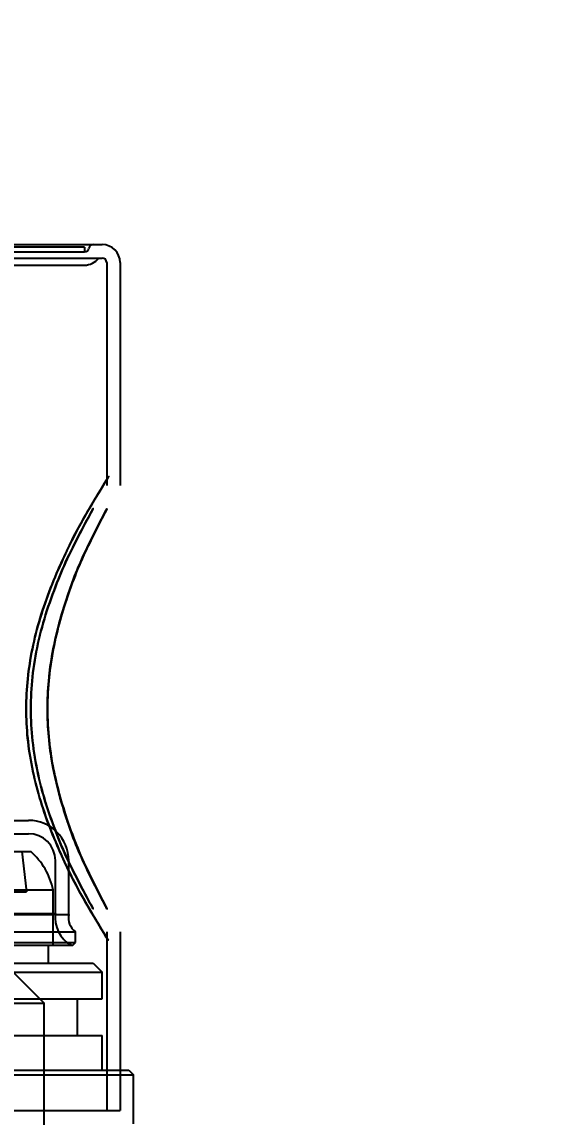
# Model space of a CAD drawing. Header units: millimetres. Extents: x 35720 to 50764, y -47170 to -36532.
# Drawn here: x 37801.1 to 37859.8, y -38168.9 to -38046.2 of the extents above; entities that cross this region are included whole.
import ezdxf

# ---------------------------------------------------------------- set-up
doc = ezdxf.new("R2010")
doc.units = ezdxf.units.MM
doc.header["$LTSCALE"] = 13
doc.linetypes.add('CENTER', pattern=[50.8, 31.75, -6.35, 6.35, -6.35])
doc.layers.get('0').update_dxf_attribs({"color": 1, "linetype": 'CENTER'})
doc.layers.add('DIM', color=4, linetype='Continuous')
doc.styles.get("Standard").update_dxf_attribs({"font": 'gbenor.shx', "bigfont": 'gbcbig.shx'})
doc.dimstyles.new('丁晓菲', dxfattribs={"dimscale": 15, "dimtxt": 3.5, "dimasz": 2.5, "dimexe": 1.5, "dimexo": 0, "dimgap": 0.5, "dimtad": 1, "dimtoh": 1, "dimtxsty": 'Standard', "dimcen": 2.5, "dimclrd": 3, "dimclre": 3, "dimclrt": 2, "dimadec": 0, "dimazin": 0, "dimtfac": 1, "dimtmove": 0, "dimatfit": 2, "dimfxl": 0, "dimarcsym": 0})

# ---------------------------------------------------------------- blocks, each defined once
blk = doc.blocks.new('013031320.')
at = {"color": 6, "linetype": 'Continuous'}
for p, q in [((5245.94, -627.2), (5326.94, -627.2)), ((5247.92, -628), (5324.96, -628)), ((5324.94, -627.5), (5247.94, -627.5)), ((5324.94, -627.5), (5324.94, -628)), ((5245.94, -628.7), (5326.94, -628.7)), ((5327.44, -629.2), (5327.44, -654.2)), ((5328.94, -629.2), (5328.94, -654.2)), ((5247.92, -629.5), (5324.96, -629.5)), ((5254.19, -691.7), (5318.69, -691.7)), ((5254.19, -693.2), (5318.69, -693.2)), ((5253.94, -695.2), (5318.94, -695.2)), ((5317.94, -695.2), (5318.44, -699.7)), ((5321.69, -702.12), (5321.69, -696.2)), ((5323.19, -702.24), (5323.19, -696.2)), ((5251.44, -699.5), (5321.44, -699.5)), ((5254.44, -699.7), (5318.44, -699.7)), ((5321.44, -705.7), (5321.44, -699.5)), ((5249.69, -702.24), (5323.19, -702.24)), ((5251.19, -702.12), (5321.69, -702.12)), ((5248.94, -704.2), (5323.94, -704.2)), ((5323.94, -705.4), (5323.94, -704.2)), ((5327.44, -704.2), (5327.44, -724.2)), ((5328.94, -704.2), (5328.94, -724.2)), ((5248.94, -705.4), (5323.94, -705.4)), ((5323.64, -705.7), (5323.94, -705.4)), ((5249.24, -705.7), (5323.64, -705.7)), ((5320.94, -707.7), (5320.94, -705.7)), ((5246.94, -707.7), (5325.94, -707.7)), ((5325.94, -707.7), (5326.94, -708.7)), ((5245.94, -708.7), (5326.94, -708.7)), ((5316.44, -708.2), (5320.44, -712.2)), ((5326.94, -711.7), (5326.94, -708.7)), ((5245.94, -711.7), (5326.94, -711.7)), ((5252.44, -712.2), (5320.44, -712.2)), ((5320.44, -743.2), (5320.44, -712.2)), ((5324.19, -715.8), (5324.19, -711.7)), ((5245.94, -715.8), (5326.94, -715.8)), ((5326.94, -719.7), (5326.94, -715.8)), ((5242.44, -720.2), (5330.44, -720.2)), ((5242.94, -719.7), (5329.94, -719.7)), ((5329.94, -719.7), (5330.44, -720.2)), ((5330.44, -725.7), (5330.44, -720.2)), ((5243.94, -724.2), (5328.94, -724.2))]:
    blk.add_line(p, q, dxfattribs=at)
for centre, radius, start, end in [((5324.96, -627.5), 0.5, 270, 348.463), ((5325.94, -627.7), 0.5, 90, 168.463), ((5326.94, -629.2), 2, 0, 90), ((5324.96, -627.5), 2, 270, 323.1301), ((5326.94, -629.2), 0.5, 0, 90), ((5318.69, -696.2), 4.5, 0, 90), ((5318.69, -696.2), 3, 0, 90), ((5313.62, -701.17), 8, 12.0618, 48.2852), ((5325.16, -702.61), 3.5, 172.051, 241.9051), ((5325.16, -702.61), 2, 169.4781, 232.5416)]:
    blk.add_arc(centre, radius, start, end, dxfattribs=at)
for points, knots in [([(5318.42, -679.2), (5318.42, -676.95), (5318.79, -673.51), (5319.95, -669.02), (5321.09, -665.71), (5322.95, -661.47), (5324.53, -658.27), (5328.98, -651.05), (5324.51, -658.31), (5322.93, -661.5), (5321.09, -665.73), (5319.94, -669.03), (5318.79, -673.51), (5318.42, -676.95), (5318.42, -679.2)], [0, 0, 0, 0, 0.120246, 0.183998, 0.247854, 0.310316, 0.421626, 0.5, 0.579386, 0.690444, 0.752397, 0.816085, 0.879595, 1, 1, 1, 1]), ([(5318.94, -679.2), (5318.94, -678.01), (5319.07, -675.56), (5319.69, -671.86), (5320.67, -668.24), (5322.03, -664.64), (5323.41, -661.38), (5327.44, -653.99), (5323.41, -661.37), (5322.03, -664.63), (5320.67, -668.24), (5319.69, -671.87), (5319.07, -675.56), (5318.94, -678.01), (5318.94, -679.2)], [0, 0, 0, 0, 0.075155, 0.154836, 0.235625, 0.314429, 0.387625, 0.5, 0.612264, 0.685365, 0.764421, 0.845397, 0.92502, 1, 1, 1, 1]), ([(5320.81, -679.2), (5320.81, -678), (5320.94, -675.55), (5321.53, -671.85), (5322.45, -668.24), (5323.74, -664.65), (5325.06, -661.39), (5328.94, -653.98), (5325.05, -661.41), (5323.73, -664.67), (5322.45, -668.26), (5321.53, -671.86), (5320.94, -675.55), (5320.81, -678), (5320.81, -679.2)], [0, 0, 0, 0, 0.075952, 0.155882, 0.236345, 0.314934, 0.387923, 0.5, 0.61274, 0.685386, 0.763893, 0.844537, 0.924228, 1, 1, 1, 1]), ([(5320.81, -679.2), (5320.81, -677.1), (5321.17, -672.9), (5323.01, -666.44), (5324.61, -662.24), (5328.62, -654.59), (5324.62, -662.23), (5323.02, -666.42), (5321.17, -672.87), (5320.81, -677.09), (5320.81, -679.2)], [0, 0, 0, 0, 0.133831, 0.272751, 0.402436, 0.500001, 0.597969, 0.726388, 0.865497, 1, 1, 1, 1]), ([(5318.42, -679.2), (5318.42, -681.39), (5318.77, -684.75), (5319.88, -689.16), (5321, -692.44), (5322.84, -696.71), (5324.43, -699.95), (5328.94, -707.29), (5324.44, -699.96), (5322.85, -696.73), (5321.01, -692.48), (5319.89, -689.19), (5318.77, -684.78), (5318.42, -681.4), (5318.42, -679.2)], [0, 0, 0, 0, 0.11802, 0.180491, 0.243581, 0.306491, 0.420182, 0.500001, 0.580153, 0.692817, 0.755715, 0.818742, 0.881306, 1, 1, 1, 1]), ([(5318.94, -679.2), (5318.94, -680.39), (5319.07, -682.83), (5319.69, -686.51), (5320.66, -690.11), (5322, -693.7), (5323.39, -696.97), (5327.44, -704.41), (5323.39, -696.98), (5322.01, -693.72), (5320.67, -690.13), (5319.7, -686.54), (5319.07, -682.85), (5318.94, -680.39), (5318.94, -679.2)], [0, 0, 0, 0, 0.075604, 0.154357, 0.234849, 0.31319, 0.386862, 0.5, 0.613163, 0.686199, 0.764796, 0.844829, 0.924269, 1, 1, 1, 1]), ([(5320.81, -679.2), (5320.81, -680.38), (5320.94, -682.81), (5321.52, -686.49), (5322.44, -690.11), (5323.73, -693.72), (5325.05, -696.99), (5328.95, -704.43), (5325.07, -697.02), (5323.74, -693.75), (5322.45, -690.15), (5321.52, -686.52), (5320.94, -682.83), (5320.81, -680.38), (5320.81, -679.2)], [0, 0, 0, 0, 0.074968, 0.154262, 0.235242, 0.31406, 0.387619, 0.5, 0.612276, 0.684949, 0.763903, 0.844892, 0.92477, 1, 1, 1, 1]), ([(5320.81, -679.2), (5320.81, -681.3), (5321.17, -685.52), (5323.03, -692), (5324.63, -696.19), (5328.63, -703.8), (5324.62, -696.18), (5323.03, -691.98), (5321.17, -685.51), (5320.81, -681.3), (5320.81, -679.2)], [0, 0, 0, 0, 0.134102, 0.273309, 0.403486, 0.5, 0.596995, 0.726854, 0.866045, 1, 1, 1, 1])]:
    blk.add_open_spline(points, degree=3, knots=knots, dxfattribs=at)
blk = doc.blocks.new('*D163')
at = {"layer": 'Defpoints', "color": 0, "ltscale": 38.869873, "transparency": 16777216}
for p in [(38036.26, -37446.88), (36947.53, -40489.88), (37739.27, -40489.88)]:
    blk.add_point(p, dxfattribs=at)
at = {"layer": 'DIM', "color": 3, "lineweight": -2, "ltscale": 38.869873, "transparency": 16777216}
for p, q in [((38036.26, -37446.88), (36925.03, -37446.88)), ((36947.53, -37484.38), (36947.53, -40452.38)), ((37739.27, -40489.88), (36925.03, -40489.88))]:
    blk.add_line(p, q, dxfattribs=at)
at = {"layer": 'DIM', "color": 3, "ltscale": 38.869873, "transparency": 16777216}
for points in [[(36941.28, -37484.38), (36953.78, -37484.38), (36947.53, -37446.88)], [(36941.28, -40452.38), (36953.78, -40452.38), (36947.53, -40489.88)]]:
    blk.add_solid(points, dxfattribs=at)
at = {"layer": 'DIM', "color": 2, "ltscale": 38.869873, "transparency": 16777216, "insert": (36913.78, -38968.38), "char_height": 52.5, "attachment_point": 5, "rotation": 90, "bg_fill": 3, "box_fill_scale": 1.1, "bg_fill_color": 256, "bg_fill_true_color": 13158600, "bg_fill_transparency": 0}
blk.add_mtext('3043', dxfattribs=at)

msp = doc.modelspace()

# ---------------------------------------------------------------- block references
msp.add_blockref('013031320.', (32483.17, -37443.954))

# ---------------------------------------------------------------- next in the draw order: dimensions: what is measured, and where the dimension line sits
at = {"layer": 'DIM', "color": 2, "ltscale": 38.869873}
dim = msp.add_linear_dim(base=(36947.534, -40489.88), p1=(38036.26, -37446.88), p2=(37739.268, -40489.88), angle=90, dimstyle='丁晓菲', override={"dimtfill": 1, "dimarcsym": 1}, dxfattribs=at)
dim.commit()
dim.dimension.update_dxf_attribs({"geometry": '*D163', "text_midpoint": (36913.784, -38968.38)})

doc.saveas('drawing.dxf')
